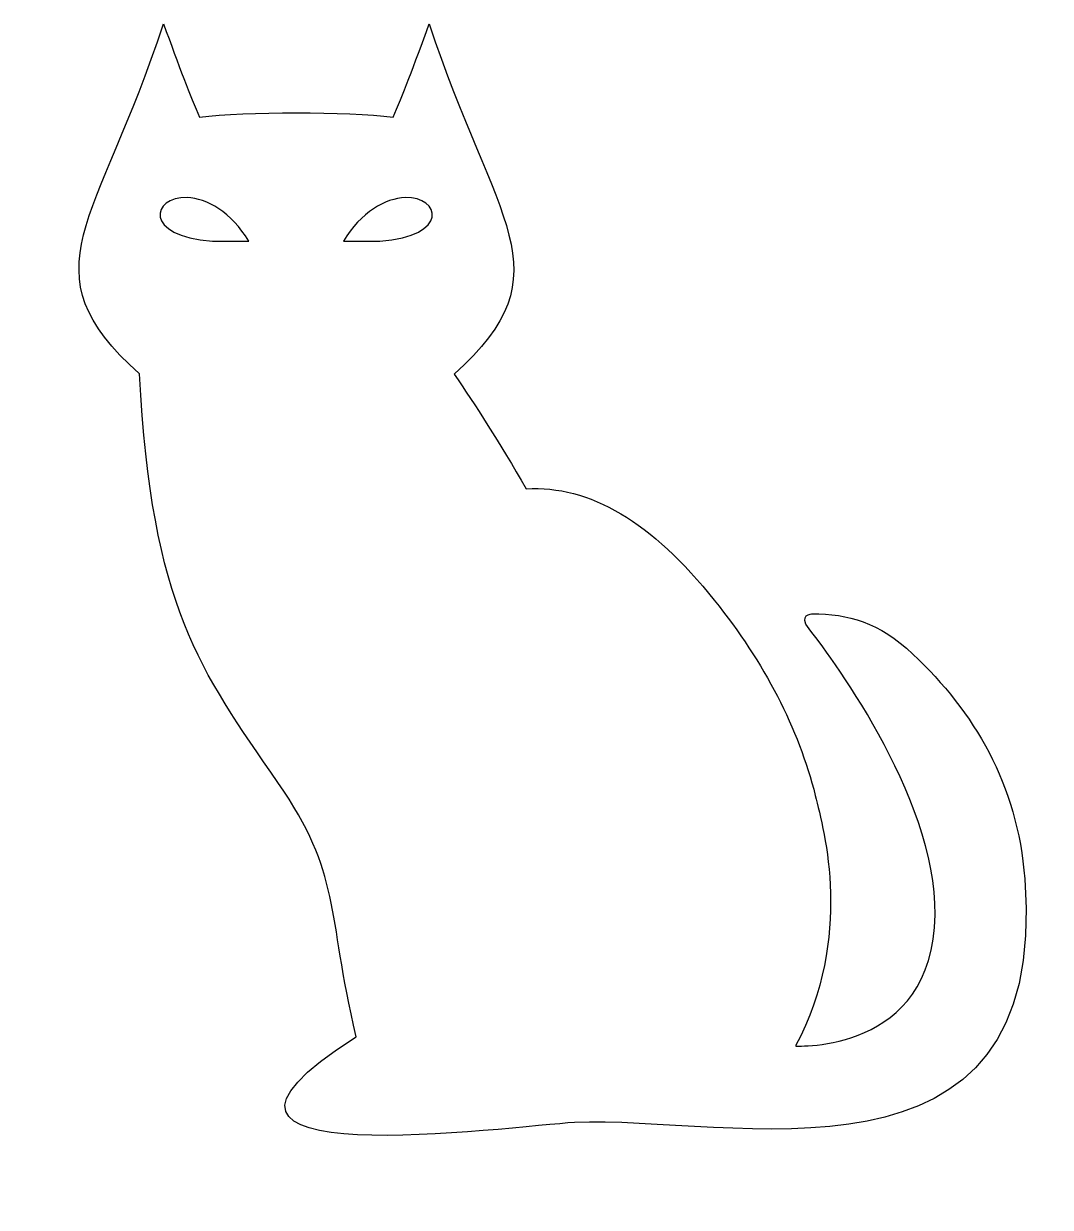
# Model space of a CAD drawing. Header units: centimetres. Extents: x -10.3 to 9.7, y -12.2 to 10.8.
import ezdxf

# ---------------------------------------------------------------- set-up
doc = ezdxf.new("R2010")
doc.units = ezdxf.units.CM
doc.header["$MEASUREMENT"] = 0
doc.layers.add('Layer 1', color=7, linetype='Continuous')

msp = doc.modelspace()

# ---------------------------------------------------------------- linework, layer by layer
at = {"layer": 'Layer 1'}
for points, knots in [([(7.00045, -1.44779), (6.3377, -0.82409), (5.7446, -0.66685), (5.04237, -0.66685), (5.04237, -0.66685), (5.04237, -0.66685), (4.75881, -0.67436), (4.98449, -0.9596), (4.98449, -0.9596), (5.28306, -1.33706), (7.46629, -4.18454), (7.43209, -6.51466), (7.43209, -6.51466), (7.39251, -9.21233), (4.72128, -9.05936), (4.72128, -9.05936), (4.72128, -9.05936), (5.84494, -6.92326), (5.27871, -4.90255), (5.10398, -4.19476), (5.10398, -4.19476), (4.77307, -2.88783), (4.12156, -1.62315), (3.14186, -0.40377), (3.14186, -0.40377), (1.93381, 1.1168), (0.71527, 1.83818), (-0.51264, 1.76058), (-0.51264, 1.76058), (-1.03818, 2.66709), (-1.50434, 3.39508), (-1.91275, 3.99049), (-1.91275, 3.99049), (0.31161, 5.97629), (-1.13648, 6.93605), (-2.39779, 10.795), (-2.39779, 10.795), (-2.69085, 9.97639), (-2.92422, 9.37077), (-3.09953, 8.98176), (-3.09953, 8.98176), (-3.99067, 9.09262), (-5.96758, 9.09258), (-6.85828, 8.98176), (-6.85828, 8.98176), (-7.03359, 9.37077), (-7.26696, 9.97639), (-7.56002, 10.795), (-7.56002, 10.795), (-8.82462, 6.9257), (-10.2775, 5.99357), (-8.02742, 3.9968), (-8.02742, 3.9968), (-7.78806, -0.542), (-6.85192, -1.74903), (-5.33753, -3.94181), (-5.33753, -3.94181), (-4.09128, -5.7463), (-4.40184, -6.38888), (-3.81696, -8.88414), (-3.81696, -8.88414), (-8.244, -11.673), (-0.73891, -10.60383), (0.42486, -10.54636), (0.42486, -10.54636), (3.42172, -10.40063), (9.67026, -12.19254), (9.17399, -5.81382), (9.17399, -5.81382), (9.03022, -3.96637), (8.19216, -2.57941), (7.00045, -1.44779)], [0, 0, 0, 0, 0.05263158, 0.05263158, 0.05263158, 0.05263158, 0.10526316, 0.10526316, 0.10526316, 0.10526316, 0.15789474, 0.15789474, 0.15789474, 0.15789474, 0.21052632, 0.21052632, 0.21052632, 0.21052632, 0.26315789, 0.26315789, 0.26315789, 0.26315789, 0.31578947, 0.31578947, 0.31578947, 0.31578947, 0.36842105, 0.36842105, 0.36842105, 0.36842105, 0.42105263, 0.42105263, 0.42105263, 0.42105263, 0.47368421, 0.47368421, 0.47368421, 0.47368421, 0.52631579, 0.52631579, 0.52631579, 0.52631579, 0.57894737, 0.57894737, 0.57894737, 0.57894737, 0.63157895, 0.63157895, 0.63157895, 0.63157895, 0.68421053, 0.68421053, 0.68421053, 0.68421053, 0.73684211, 0.73684211, 0.73684211, 0.73684211, 0.78947368, 0.78947368, 0.78947368, 0.78947368, 0.84210526, 0.84210526, 0.84210526, 0.84210526, 0.89473684, 0.89473684, 0.89473684, 0.89473684, 1, 1, 1, 1]), ([(-6.60648, 6.56992), (-7.97803, 6.67275), (-7.78398, 7.43894), (-7.10386, 7.41726), (-7.10386, 7.41726), (-6.71708, 7.40496), (-6.23666, 7.13432), (-5.90491, 6.56992), (-5.90491, 6.56992), (-5.90491, 6.56992), (-6.60648, 6.56992), (-6.60648, 6.56992)], [0, 0, 0, 0, 0.25, 0.25, 0.25, 0.25, 0.5, 0.5, 0.5, 0.5, 1, 1, 1, 1]), ([(-3.35999, 6.56992), (-3.35999, 6.56992), (-4.0616, 6.56992), (-4.0616, 6.56992), (-4.0616, 6.56992), (-3.7298, 7.13433), (-3.24935, 7.40492), (-2.86261, 7.41726), (-2.86261, 7.41726), (-2.18236, 7.43894), (-1.98839, 6.67275), (-3.35999, 6.56992)], [0, 0, 0, 0, 0.25, 0.25, 0.25, 0.25, 0.5, 0.5, 0.5, 0.5, 1, 1, 1, 1])]:
    msp.add_open_spline(points, degree=3, knots=knots, dxfattribs=at)

doc.saveas('drawing.dxf')
